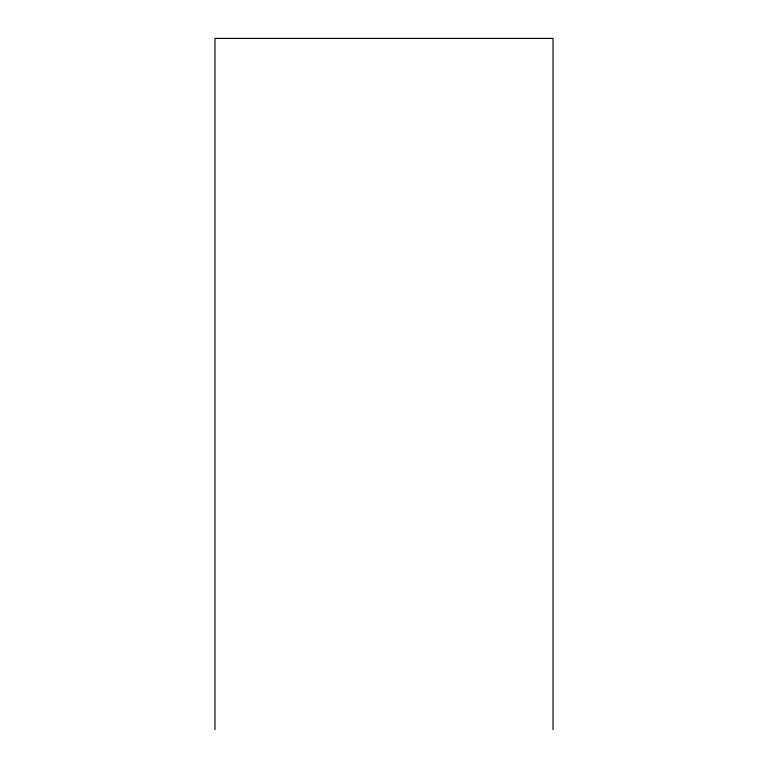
<?xml version="1.0" encoding="UTF-8"?>
<svg xmlns="http://www.w3.org/2000/svg" width="768" height="768" viewBox="0 0 768 768"><rect width="100%" height="100%" fill="white"/><g stroke="black" fill="none" stroke-linecap="round" stroke-linejoin="round"><path stroke-width="1.15" d="M553.018 729.6L553.018 38.4L214.982 38.4L214.982 729.6"/></g></svg>
